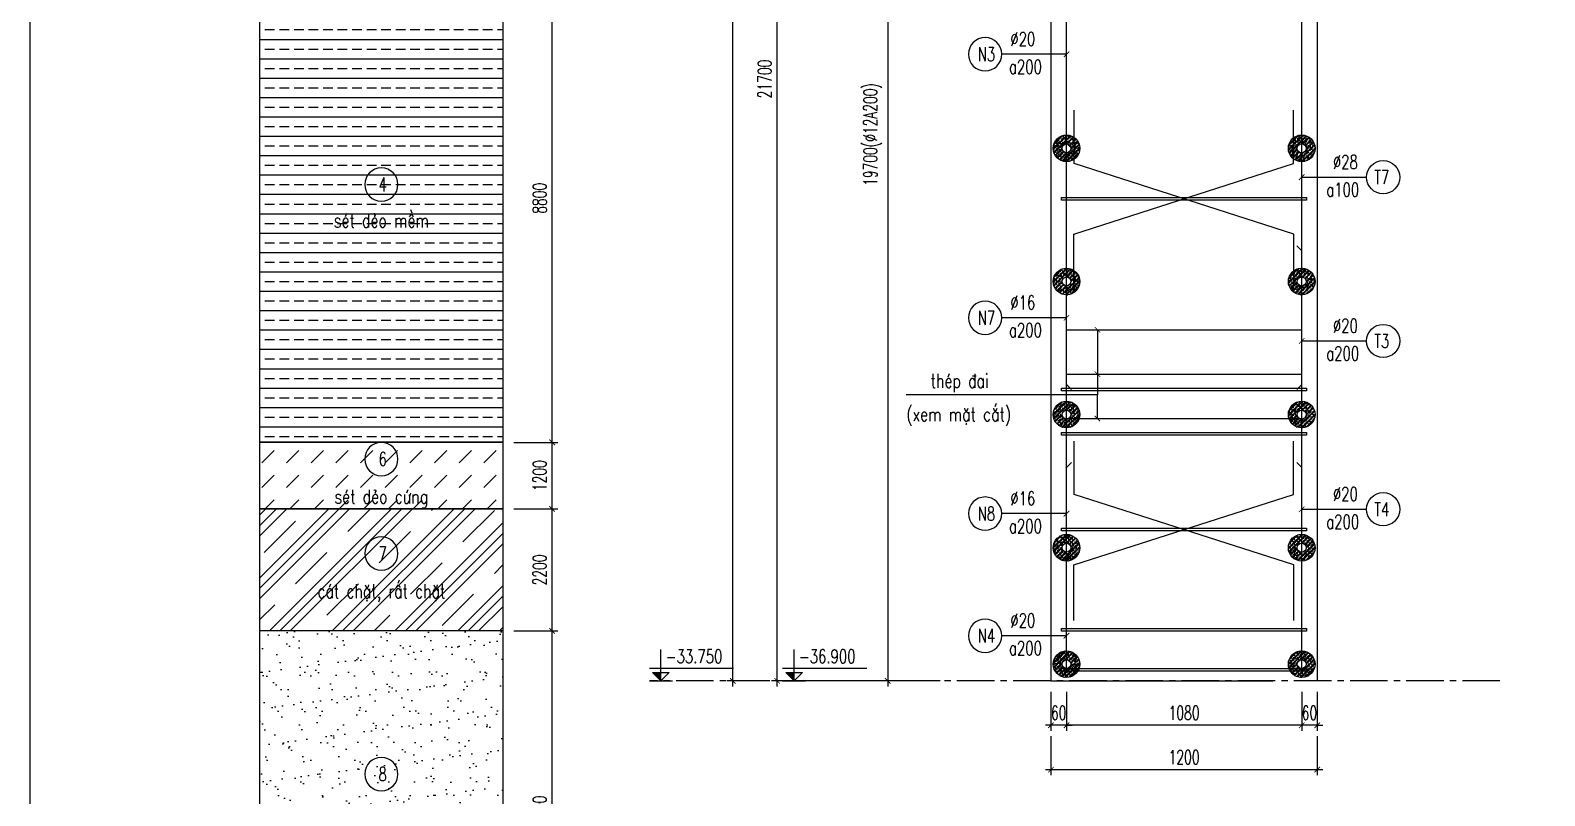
# Model space of a CAD drawing. Header units: millimetres. Extents: x -143483 to 1166745, y -1448440 to -1202244.
# Drawn here: x -138866 to -111565, y -1340217 to -1326419 of the extents above; entities that cross this region are included whole.
import ezdxf
from ezdxf.enums import TextEntityAlignment as Align

# ---------------------------------------------------------------- set-up
doc = ezdxf.new("R2010")
doc.units = ezdxf.units.MM
doc.header["$LTSCALE"] = 30
doc.header["$PDMODE"] = 3
doc.linetypes.add('CENTER2', pattern=[1.125, 0.75, -0.125, 0.125, -0.125])
doc.layers.get('0').update_dxf_attribs({"lineweight": 9})
doc.layers.get('Defpoints').update_dxf_attribs({"lineweight": 9})
for name, color, linetype in [('ccu11-Chidan', 9, 'Continuous'), ('ccu11-Cotthep', 9, 'Continuous'), ('ccu11-Dim', 8, 'Continuous'), ('ccu11-Hatch', 8, 'Continuous'), ('ccu11-Manh', 8, 'Continuous'), ('ccu11-Text', 31, 'Continuous'), ('ccu11-Thay', 7, 'Continuous'), ('ccu11-Thep', 4, 'Continuous'), ('ccu11-Thepdai', 6, 'Continuous'), ('ccu11-Truc', 13, 'CENTER2')]:
    doc.layers.add(name, color=color, linetype=linetype)
doc.styles.add('ccu11-dim', font='vnsimli.shx', dxfattribs={"width": 0.65, "bigfont": 'bigfont.shx'})
doc.styles.add('ccu11-vnsimli', font='vnsimli.shx', dxfattribs={"width": 0.8, "bigfont": 'vns.shx'})
doc.styles.add('ccu11-vnsimple', font='vnsimple.shx', dxfattribs={"bigfont": 'bigfont.shx'})
doc.styles.add('ccu11_simli', font='vnsimli.shx', dxfattribs={"width": 0.8})
doc.dimstyles.new('ccu11-100', dxfattribs={"dimscale": 100, "dimtxt": 2.5, "dimasz": 1, "dimexe": 1, "dimexo": 2, "dimgap": 1, "dimtad": 1, "dimdec": 0, "dimdsep": 46, "dimtxsty": 'ccu11-dim', "dimblk": 'ARCHTICK', "dimcen": -1, "dimdle": 1, "dimclrd": 256, "dimclre": 256, "dimclrt": 3, "dimadec": 0, "dimazin": 2, "dimtfac": 0.1, "dimtdec": 0, "dimtmove": 0, "dimatfit": 1, "dimldrblk": 'ARCHTICK', "dimfxl": 0, "dimtvp": 0.833333, "dimtolj": 1, "dimtzin": 12, "dimarcsym": 0})
doc.dimstyles.new('ccu11-100(d12a200)', dxfattribs={"dimscale": 100, "dimtxt": 2.5, "dimasz": 1, "dimexe": 1, "dimexo": 2, "dimgap": 0.8, "dimtad": 1, "dimdec": 1, "dimdsep": 46, "dimtxsty": 'ccu11-dim', "dimblk": 'ARCHTICK', "dimcen": -1, "dimdle": 1, "dimclrd": 256, "dimclre": 256, "dimclrt": 3, "dimadec": 0, "dimazin": 2, "dimtfac": 0.1, "dimtdec": 1, "dimtmove": 0, "dimatfit": 1, "dimldrblk": 'ARCHTICK', "dimfxl": 0, "dimtvp": 0.833333, "dimtolj": 1, "dimtzin": 12, "dimarcsym": 0})
doc.dimstyles.new('ccu11-100x4', dxfattribs={"dimscale": 100, "dimtxt": 2.5, "dimasz": 1, "dimexe": 1, "dimexo": 2, "dimgap": 1, "dimtad": 1, "dimdec": 0, "dimlfac": 0.25, "dimdsep": 46, "dimtxsty": 'ccu11-dim', "dimblk": 'ARCHTICK', "dimcen": -1, "dimdle": 1, "dimclrd": 256, "dimclre": 256, "dimclrt": 3, "dimadec": 0, "dimazin": 2, "dimtfac": 0.1, "dimtdec": 0, "dimtmove": 0, "dimatfit": 1, "dimldrblk": 'ARCHTICK', "dimfxl": 0, "dimtvp": 0.833333, "dimtolj": 1, "dimtzin": 12, "dimarcsym": 0})

# ---------------------------------------------------------------- blocks, each defined once
blk = doc.blocks.new('_ARCHTICK')
at = {"color": 0, "linetype": 'ByBlock', "const_width": 0.15}
blk.add_lwpolyline([(-0.5, -0.5), (0.5, 0.5)], dxfattribs=at)
blk = doc.blocks.new('*D386')
at = {"layer": 'ccu11-Dim', "lineweight": -2, "transparency": 16777216}
for p, q in [((-120466, -1339147), (-120466, -1339847)), ((-115666, -1339147), (-115666, -1339847)), ((-120566, -1339747), (-115566, -1339747))]:
    blk.add_line(p, q, dxfattribs=at)
at = {"layer": 'Defpoints', "color": 0, "transparency": 16777216}
for p in [(-120466, -1338947), (-115666, -1338947), (-115666, -1339747)]:
    blk.add_point(p, dxfattribs=at)
at = {"layer": 'ccu11-Dim', "lineweight": -2, "transparency": 16777216, "xscale": 100, "yscale": 100, "zscale": 100, "rotation": 180}
blk.add_blockref('_ARCHTICK', (-120466, -1339747), dxfattribs=at)
at = {"layer": 'ccu11-Dim', "lineweight": -2, "transparency": 16777216, "xscale": 100, "yscale": 100, "zscale": 100}
blk.add_blockref('_ARCHTICK', (-115666, -1339747), dxfattribs=at)
at = {"layer": 'ccu11-Dim', "color": 3, "transparency": 16777216, "insert": (-118066, -1339522), "char_height": 250, "attachment_point": 5, "style": 'ccu11-dim'}
blk.add_mtext('\\A1;1200', dxfattribs=at)
blk = doc.blocks.new('*D388')
at = {"layer": 'ccu11-Dim', "lineweight": -2, "transparency": 16777216}
for p, q in [((-125603, -1302147), (-126303, -1302147)), ((-126203, -1338247), (-126203, -1302047)), ((-125603, -1338147), (-126303, -1338147))]:
    blk.add_line(p, q, dxfattribs=at)
at = {"layer": 'Defpoints', "color": 0, "transparency": 16777216}
for p in [(-126203, -1302147), (-125403, -1302147), (-125403, -1338147)]:
    blk.add_point(p, dxfattribs=at)
at = {"layer": 'ccu11-Dim', "lineweight": -2, "transparency": 16777216, "xscale": 100, "yscale": 100, "zscale": 100}
for p, rotation in [((-126203, -1302147), 90), ((-126203, -1338147), 270)]:
    blk.add_blockref('_ARCHTICK', p, dxfattribs=dict(at, rotation=rotation))
at = {"layer": 'ccu11-Dim', "color": 3, "transparency": 16777216, "insert": (-126428, -1320147), "char_height": 250, "attachment_point": 5, "rotation": 90, "style": 'ccu11-dim'}
blk.add_mtext('\\A1;36000', dxfattribs=at)
blk = doc.blocks.new('*D389')
at = {"layer": 'ccu11-Dim', "lineweight": -2, "transparency": 16777216}
for p, q in [((-120466, -1338347), (-120466, -1339047)), ((-120186, -1338347), (-120186, -1339047)), ((-120466, -1338947), (-120566, -1338947)), ((-120186, -1338947), (-120466, -1338947)), ((-120186, -1338947), (-120086, -1338947))]:
    blk.add_line(p, q, dxfattribs=at)
at = {"layer": 'Defpoints', "color": 0, "transparency": 16777216}
for p in [(-120466, -1338147), (-120186, -1338147), (-120466, -1338947)]:
    blk.add_point(p, dxfattribs=at)
at = {"layer": 'ccu11-Dim', "lineweight": -2, "transparency": 16777216, "xscale": 100, "yscale": 100, "zscale": 100}
blk.add_blockref('_ARCHTICK', (-120466, -1338947), dxfattribs=at)
at = {"layer": 'ccu11-Dim', "lineweight": -2, "transparency": 16777216, "xscale": 100, "yscale": 100, "zscale": 100, "rotation": 180}
blk.add_blockref('_ARCHTICK', (-120186, -1338947), dxfattribs=at)
at = {"layer": 'ccu11-Dim', "color": 3, "transparency": 16777216, "insert": (-120326, -1338722), "char_height": 250, "attachment_point": 5, "style": 'ccu11-dim'}
blk.add_mtext('\\A1;60', dxfattribs=at)
blk = doc.blocks.new('*D390')
at = {"layer": 'ccu11-Dim', "lineweight": -2, "transparency": 16777216}
for p, q in [((-115946, -1338347), (-115946, -1339047)), ((-115666, -1338347), (-115666, -1339047)), ((-115946, -1338947), (-116046, -1338947)), ((-115666, -1338947), (-115946, -1338947)), ((-115666, -1338947), (-115566, -1338947))]:
    blk.add_line(p, q, dxfattribs=at)
at = {"layer": 'Defpoints', "color": 0, "transparency": 16777216}
for p in [(-115946, -1338147), (-115666, -1338147), (-115946, -1338947)]:
    blk.add_point(p, dxfattribs=at)
at = {"layer": 'ccu11-Dim', "lineweight": -2, "transparency": 16777216, "xscale": 100, "yscale": 100, "zscale": 100}
blk.add_blockref('_ARCHTICK', (-115946, -1338947), dxfattribs=at)
at = {"layer": 'ccu11-Dim', "lineweight": -2, "transparency": 16777216, "xscale": 100, "yscale": 100, "zscale": 100, "rotation": 180}
blk.add_blockref('_ARCHTICK', (-115666, -1338947), dxfattribs=at)
at = {"layer": 'ccu11-Dim', "color": 3, "transparency": 16777216, "insert": (-115806, -1338722), "char_height": 250, "attachment_point": 5, "style": 'ccu11-dim'}
blk.add_mtext('\\A1;60', dxfattribs=at)
blk = doc.blocks.new('*D391')
at = {"layer": 'ccu11-Dim', "lineweight": -2, "transparency": 16777216}
for p, q in [((-120186, -1338347), (-120186, -1339047)), ((-115946, -1338347), (-115946, -1339047)), ((-115846, -1338947), (-120286, -1338947))]:
    blk.add_line(p, q, dxfattribs=at)
at = {"layer": 'Defpoints', "color": 0, "transparency": 16777216}
for p in [(-120186, -1338147), (-115946, -1338147), (-120186, -1338947)]:
    blk.add_point(p, dxfattribs=at)
at = {"layer": 'ccu11-Dim', "lineweight": -2, "transparency": 16777216, "xscale": 100, "yscale": 100, "zscale": 100, "rotation": 180}
blk.add_blockref('_ARCHTICK', (-120186, -1338947), dxfattribs=at)
at = {"layer": 'ccu11-Dim', "lineweight": -2, "transparency": 16777216, "xscale": 100, "yscale": 100, "zscale": 100}
blk.add_blockref('_ARCHTICK', (-115946, -1338947), dxfattribs=at)
at = {"layer": 'ccu11-Dim', "color": 3, "transparency": 16777216, "insert": (-118066, -1338722), "char_height": 250, "attachment_point": 5, "style": 'ccu11-dim'}
blk.add_mtext('\\A1;1080', dxfattribs=at)
blk = doc.blocks.new('*D393')
at = {"layer": 'ccu11-Dim', "lineweight": -2, "transparency": 16777216}
for p, q in [((-123610, -1316447), (-125503, -1316447)), ((-125403, -1338247), (-125403, -1316347)), ((-123610, -1338147), (-125503, -1338147))]:
    blk.add_line(p, q, dxfattribs=at)
at = {"layer": 'Defpoints', "color": 0, "transparency": 16777216}
for p in [(-125403, -1316447), (-123410, -1316447), (-123410, -1338147)]:
    blk.add_point(p, dxfattribs=at)
at = {"layer": 'ccu11-Dim', "lineweight": -2, "transparency": 16777216, "xscale": 100, "yscale": 100, "zscale": 100}
for p, rotation in [((-125403, -1316447), 90), ((-125403, -1338147), 270)]:
    blk.add_blockref('_ARCHTICK', p, dxfattribs=dict(at, rotation=rotation))
at = {"layer": 'ccu11-Dim', "color": 3, "transparency": 16777216, "insert": (-125628, -1327297), "char_height": 250, "attachment_point": 5, "rotation": 90, "style": 'ccu11-dim'}
blk.add_mtext('\\A1;21700', dxfattribs=at)
blk = doc.blocks.new('ccu11-cotcaodo1')
at = {"layer": 'ccu11-Chidan'}
for p, q in [((0, 0), (0, 565)), ((-206, 230), (1309, 230)), ((-206, 0), (206, 0)), ((-150, 150), (150, 150)), ((0, 0), (-150, 150)), ((0, 0), (150, 150))]:
    blk.add_line(p, q, dxfattribs=at)
blk.add_solid([(-150, 150), (0, 150), (0, 0)], dxfattribs=at)
at = {"layer": 'ccu11-Chidan', "color": 31, "ltscale": 10, "style": 'ccu11-vnsimli', "width": 0.8}
blk.add_attdef('%%P0.000', text='', height=253, dxfattribs=at).set_placement((597, 441), align=Align.MIDDLE_CENTER)
blk = doc.blocks.new('con ke bt')
at = {"layer": 'ccu11-Hatch'}
h = blk.add_hatch(dxfattribs=at)
h.set_pattern_fill('VATLIEU04', color=256, scale=15, pattern_type=2)
h.set_pattern_definition([(50, (0, 0), (107.59, -9.413), [11.25, -123.75]), (355, (0, 0), (-20.813, 112.83), [9, -99]), (100.45, (8.97, -0.78), (86.776, 103.416), [9.56, -105.171]), (46.184, (0, 30), (160.086, -24.828), [16.875, -185.625]), (96.636, (13.34, 27.93), (140.2, 146.12), [14.34, -157.757]), (351.184, (0, 30), (140.2, 146.12), [13.5, -148.5]), (21, (15, 22.5), (89.536, -60.393), [11.25, -123.75]), (326, (15, 22.5), (36.497, 108.773), [9, -99]), (71.45, (22.46, 17.47), (126.033, 48.38), [9.56, -105.171]), (37.5, (0, 0), (1.824, 49.934), [0, -97.8, 0, -100.5, 0, -99.375]), (7.5, (0, 0), (39.4604, 59.162), [0, -57.3, 0, -95.55, 0, -37.875]), (327.5, (-33.45, 0), (80.0734, -3.3832), [0, -37.5, 0, -117, 0, -155.25]), (317.5, (-48.45, 0), (87.478, 15.016), [0, -48.75, 0, -77.7, 0, -110.25]), (45, (0, 0), (-45.078, 45.078), []), (45, (0, 18.375), (-45.078, 45.078), [])])
h.paths.add_polyline_path([(-280, 0, 1), (280, 0, 1)])
h.paths.add_polyline_path([(93, 0, -1), (-93, 0, -1)], flags=16)
at = {"layer": 'ccu11-Thay', "ltscale": 10000}
for radius in [280, 93.3]:
    blk.add_circle((0, 0), radius, dxfattribs=at)
blk = doc.blocks.new('SHD')
at = {"layer": 'ccu11-Cotthep'}
blk.add_circle((300, 0), 300, dxfattribs=at)
at = {"layer": 'ccu11-Cotthep', "color": 31, "style": 'ccu11_simli', "width": 0.8}
blk.add_attdef('DK', text='', height=250, dxfattribs=at).set_placement((-101, 65), align=Align.BOTTOM_RIGHT)
blk.add_attdef('KH', text='', height=250, dxfattribs=at).set_placement((300, 0), align=Align.MIDDLE)
blk.add_attdef('KC', text='', height=250, dxfattribs=at).set_placement((-101, -142), align=Align.TOP_RIGHT)
blk = doc.blocks.new('*D444')
at = {"layer": 'ccu11-Dim', "lineweight": -2, "transparency": 16777216}
for p, q in [((-130147, -1325047), (-129359, -1325047)), ((-129459, -1333947), (-129459, -1324947)), ((-130147, -1333847), (-129359, -1333847))]:
    blk.add_line(p, q, dxfattribs=at)
at = {"layer": 'Defpoints', "color": 0, "transparency": 16777216}
for p in [(-130347, -1325047), (-129459, -1325047), (-130347, -1333847)]:
    blk.add_point(p, dxfattribs=at)
at = {"layer": 'ccu11-Dim', "lineweight": -2, "transparency": 16777216, "xscale": 100, "yscale": 100, "zscale": 100}
for p, rotation in [((-129459, -1325047), 90), ((-129459, -1333847), 270)]:
    blk.add_blockref('_ARCHTICK', p, dxfattribs=dict(at, rotation=rotation))
at = {"layer": 'ccu11-Dim', "color": 3, "transparency": 16777216, "insert": (-129684, -1329447), "char_height": 250, "attachment_point": 5, "rotation": 90, "style": 'ccu11-dim'}
blk.add_mtext('\\A1;8800', dxfattribs=at)
blk = doc.blocks.new('*D445')
at = {"layer": 'ccu11-Dim', "lineweight": -2, "transparency": 16777216}
for p, q in [((-130147, -1333847), (-129359, -1333847)), ((-129459, -1335147), (-129459, -1333747)), ((-130147, -1335047), (-129359, -1335047))]:
    blk.add_line(p, q, dxfattribs=at)
at = {"layer": 'Defpoints', "color": 0, "transparency": 16777216}
for p in [(-130347, -1333847), (-129459, -1333847), (-130347, -1335047)]:
    blk.add_point(p, dxfattribs=at)
at = {"layer": 'ccu11-Dim', "lineweight": -2, "transparency": 16777216, "xscale": 100, "yscale": 100, "zscale": 100}
for p, rotation in [((-129459, -1333847), 90), ((-129459, -1335047), 270)]:
    blk.add_blockref('_ARCHTICK', p, dxfattribs=dict(at, rotation=rotation))
at = {"layer": 'ccu11-Dim', "color": 3, "transparency": 16777216, "insert": (-129684, -1334447), "char_height": 250, "attachment_point": 5, "rotation": 90, "style": 'ccu11-dim'}
blk.add_mtext('\\A1;1200', dxfattribs=at)
blk = doc.blocks.new('*D446')
at = {"layer": 'ccu11-Dim', "lineweight": -2, "transparency": 16777216}
for p, q in [((-129459, -1337347), (-129459, -1334947)), ((-130147, -1335047), (-129359, -1335047)), ((-130147, -1337247), (-129359, -1337247))]:
    blk.add_line(p, q, dxfattribs=at)
at = {"layer": 'Defpoints', "color": 0, "transparency": 16777216}
for p in [(-130347, -1335047), (-129459, -1335047), (-130347, -1337247)]:
    blk.add_point(p, dxfattribs=at)
at = {"layer": 'ccu11-Dim', "lineweight": -2, "transparency": 16777216, "xscale": 100, "yscale": 100, "zscale": 100}
for p, rotation in [((-129459, -1335047), 90), ((-129459, -1337247), 270)]:
    blk.add_blockref('_ARCHTICK', p, dxfattribs=dict(at, rotation=rotation))
at = {"layer": 'ccu11-Dim', "color": 3, "transparency": 16777216, "insert": (-129684, -1336147), "char_height": 250, "attachment_point": 5, "rotation": 90, "style": 'ccu11-dim'}
blk.add_mtext('\\A1;2200', dxfattribs=at)
blk = doc.blocks.new('*D447')
at = {"layer": 'ccu11-Dim', "lineweight": -2, "transparency": 16777216}
for p, q in [((-129459, -1343847), (-129459, -1337147)), ((-130147, -1337247), (-129359, -1337247)), ((-130147, -1343747), (-129359, -1343747))]:
    blk.add_line(p, q, dxfattribs=at)
at = {"layer": 'Defpoints', "color": 0, "transparency": 16777216}
for p in [(-130347, -1337247), (-129459, -1337247), (-130347, -1343747)]:
    blk.add_point(p, dxfattribs=at)
at = {"layer": 'ccu11-Dim', "lineweight": -2, "transparency": 16777216, "xscale": 100, "yscale": 100, "zscale": 100}
for p, rotation in [((-129459, -1337247), 90), ((-129459, -1343747), 270)]:
    blk.add_blockref('_ARCHTICK', p, dxfattribs=dict(at, rotation=rotation))
at = {"layer": 'ccu11-Dim', "color": 3, "transparency": 16777216, "insert": (-129684, -1340497), "char_height": 250, "attachment_point": 5, "rotation": 90, "style": 'ccu11-dim'}
blk.add_mtext('\\A1;6500', dxfattribs=at)
blk = doc.blocks.new('*D1077')
at = {"layer": 'ccu11-Dim', "lineweight": -2, "transparency": 16777216}
for p, q in [((-123410, -1318347), (-123410, -1338247)), ((-122461, -1318447), (-123510, -1318447)), ((-122461, -1338147), (-123510, -1338147))]:
    blk.add_line(p, q, dxfattribs=at)
at = {"layer": 'Defpoints', "color": 0, "transparency": 16777216}
for p in [(-122261, -1318447), (-123410, -1338147), (-122261, -1338147)]:
    blk.add_point(p, dxfattribs=at)
at = {"layer": 'ccu11-Dim', "lineweight": -2, "transparency": 16777216, "xscale": 100, "yscale": 100, "zscale": 100}
for p, rotation in [((-123410, -1318447), 90), ((-123410, -1338147), 270)]:
    blk.add_blockref('_ARCHTICK', p, dxfattribs=dict(at, rotation=rotation))
at = {"layer": 'ccu11-Dim', "color": 3, "transparency": 16777216, "insert": (-123681, -1328297), "char_height": 250, "attachment_point": 5, "rotation": 90, "style": 'ccu11-dim'}
blk.add_mtext('\\A1;19700(`12A200)', dxfattribs=at)

msp = doc.modelspace()

# ---------------------------------------------------------------- hatches: boundary and pattern name
at = {"layer": 'ccu11-Hatch'}
h = msp.add_hatch(dxfattribs=at)
h.set_pattern_fill('BRASS', color=256, scale=55)
h.set_pattern_definition([(0, (0, -100365.36), (0, 349.25), []), (0, (0, -100190.73), (0, 349.25), [174.625, -87.3125])])
h.paths.add_polyline_path([(-134728.57, -1325046.56), (-130346.96, -1325046.56), (-130346.96, -1333846.56), (-134728.57, -1333846.56)])
h = msp.add_hatch(dxfattribs=at)
h.set_pattern_fill('DASH', color=256, scale=99, angle=45)
h.set_pattern_definition([(45, (0, -88665.36), (3e-14, 444.52268), [314.325, -314.325])])
h.paths.add_polyline_path([(-134728.57, -1333846.56), (-130346.96, -1333846.56), (-130346.96, -1335046.56), (-134728.57, -1335046.56)])
h = msp.add_hatch(dxfattribs=at)
h.set_pattern_fill('CLAY', color=256, scale=168, angle=45)
h.set_pattern_definition([(45, (1e-08, -86265.36), (-565.75614, 565.75614), []), (45, (-94.3, -86171.1), (-565.75614, 565.75614), []), (45, (-188.6, -86076.8), (-565.75614, 565.75614), []), (45, (-377.2, -85888.2), (-565.75614, 565.75614), [800.1, -533.4])])
h.paths.add_polyline_path([(-134728.57, -1335046.56), (-130346.96, -1335046.56), (-130346.96, -1337246.56), (-134728.57, -1337246.56)])
h = msp.add_hatch(dxfattribs=at)
h.set_pattern_fill('AR-SAND', color=256, scale=10)
h.set_pattern_definition([(37.5, (20901, 87221.96), (-16.00031, 489.41324), [0, -386.08, 0, -431.8, 0, -412.75]), (7.5, (20901, 87221.96), (449.52328, 716.8251), [0, -208.28, 0, -347.98, 0, -133.35]), (327.5, (20588.6, 87221.96), (790.99237, 1.43718), [0, -127, 0, -457.2, 0, -596.9]), (317.5, (20588.6, 87221.96), (763.55645, 222.92932), [0, -63.5, 0, -299.72, 0, -342.9])])
h.paths.add_polyline_path([(-130346.96, -1337246.56), (-134728.57, -1337246.56), (-134728.57, -1343746.56), (-130346.96, -1343746.56)])

# ---------------------------------------------------------------- linework, layer by layer
at = {"layer": 'ccu11-Thay'}
for p, q in [((-120466, -1302146.56), (-120466, -1338146.56)), ((-115666, -1302196.56), (-115666, -1338146.56)), ((-134728.57, -1335046.56), (-130346.96, -1335046.56)), ((-120466, -1338146.56), (-116466, -1338146.56))]:
    msp.add_line(p, q, dxfattribs=at)
for points in [[(-138866.43, -1296434.45), (-46466.43, -1296434.45), (-46466.43, -1361774.45), (-138866.43, -1361774.45)], [(-134728.57, -1312746.56), (-130346.96, -1312746.56), (-130346.96, -1333846.56), (-134728.57, -1333846.56)], [(-134728.57, -1325046.56), (-130346.96, -1325046.56), (-130346.96, -1333846.56), (-134728.57, -1333846.56)], [(-134728.57, -1333846.56), (-130346.96, -1333846.56), (-130346.96, -1335046.56), (-134728.57, -1335046.56)], [(-134728.57, -1335046.56), (-130346.96, -1335046.56), (-130346.96, -1337246.56), (-134728.57, -1337246.56)]]:
    msp.add_lwpolyline(points, close=True, dxfattribs=at)
at = {"layer": 'ccu11-Thay', "linetype": 'Continuous'}
msp.add_lwpolyline([(-130346.96, -1343746.56), (-134728.57, -1343746.56), (-134728.57, -1302146.56), (-130346.96, -1302146.56)], close=True, dxfattribs=at)
at = {"layer": 'ccu11-Thep', "ltscale": 10000}
for p, q in [((-120186, -1328453.23), (-120095.47, -1328543.76)), ((-115946, -1330393.23), (-116036.53, -1330302.7)), ((-120186, -1332803.48), (-120095.47, -1332894.01)), ((-115946, -1332803.48), (-116036.53, -1332894.01)), ((-120186, -1334303.48), (-120095.47, -1334212.95)), ((-115946, -1334303.48), (-116036.53, -1334212.95))]:
    msp.add_line(p, q, dxfattribs=at)
for points in [[(-120101.31, -1337861.88), (-120186, -1337946.56), (-120186, -1302196.6), (-120095.47, -1302287.13)], [(-116030.68, -1337861.88), (-115946, -1337946.56), (-115946, -1302196.6), (-116036.53, -1302287.13)]]:
    msp.add_lwpolyline(points, dxfattribs=at)
at = {"layer": 'ccu11-Thep'}
for points in [[(-120053.75, -1331093.68), (-120053.75, -1330093.45), (-116093.75, -1328821.52), (-116093.75, -1327861.76)], [(-116086, -1331093.68), (-116086, -1330093.45), (-120046, -1328821.52), (-120046, -1327861.76)], [(-120053.75, -1337057.98), (-120053.75, -1336057.75), (-116093.75, -1334785.83), (-116093.75, -1333826.07)], [(-116086, -1337057.98), (-116086, -1336057.75), (-120046, -1334785.83), (-120046, -1333826.07)]]:
    msp.add_lwpolyline(points, dxfattribs=at)
at = {"layer": 'ccu11-Thep', "color": 3}
for points in [[(-120277.88, -1329430.8), (-115861.87, -1329430.8), (-115861.87, -1329480), (-120277.88, -1329480)], [(-120277.88, -1332869.47), (-115861.87, -1332869.47), (-115861.87, -1332918.67), (-120277.88, -1332918.67)], [(-120277.88, -1333669.47), (-115861.87, -1333669.47), (-115861.87, -1333718.67), (-120277.88, -1333718.67)], [(-120277.88, -1335395.1), (-115861.87, -1335395.1), (-115861.87, -1335444.3), (-120277.88, -1335444.3)], [(-120277.88, -1337200.4), (-115861.87, -1337200.4), (-115861.87, -1337249.6), (-120277.88, -1337249.6)], [(-120277.88, -1337921.79), (-115861.87, -1337921.79), (-115861.87, -1337970.98), (-120277.88, -1337970.98)]]:
    msp.add_lwpolyline(points, close=True, dxfattribs=at)
at = {"layer": 'ccu11-Thepdai'}
for p, q in [((-120186, -1331818.63), (-115946, -1331818.63)), ((-120186, -1332618.63), (-115946, -1332618.63)), ((-120186, -1333418.63), (-115946, -1333418.63))]:
    msp.add_line(p, q, dxfattribs=at)
at = {"layer": 'ccu11-Truc', "ltscale": 30}
msp.add_line((-112374.01, -1338146.56), (-127703.14, -1338146.56), dxfattribs=at)

# ---------------------------------------------------------------- block references
at = {"layer": 'ccu11-Chidan'}
ref = msp.add_blockref('ccu11-cotcaodo1', (-127497.22, -1338146.56), dxfattribs=at)
ref.add_attrib('%%P0.000', '-33.750', dxfattribs={"color": 31, "ltscale": 10, "height": 250, "style": 'ccu11-vnsimli', "width": 0.7}).set_placement((-126899.83, -1337705.35), align=Align.MIDDLE_CENTER)
ref = msp.add_blockref('ccu11-cotcaodo1', (-125097.22, -1338146.56), dxfattribs=at)
ref.add_attrib('%%P0.000', '-36.900', dxfattribs={"color": 31, "ltscale": 10, "height": 250, "style": 'ccu11-vnsimli', "width": 0.7}).set_placement((-124499.83, -1337705.35), align=Align.MIDDLE_CENTER)
at = {"layer": 'ccu11-Cotthep'}
ref = msp.add_blockref('SHD', (-121354.09, -1326850.94), dxfattribs=dict(at, xscale=-1))
ref.add_attrib('KH', 'N3', dxfattribs={"color": 31, "height": 250, "style": 'ccu11-vnsimple', "width": 0.7}).set_placement((-121629.09, -1326850.94), align=Align.MIDDLE_CENTER)
ref.add_attrib('KC', 'a200', dxfattribs={"color": 31, "height": 250, "style": 'ccu11-vnsimple', "width": 0.7}).set_placement((-120925.51, -1326950.94), align=Align.TOP_CENTER)
ref.add_attrib('DK', '`20', dxfattribs={"color": 31, "height": 250, "style": 'ccu11-vnsimple', "width": 0.7}).set_placement((-120973.31, -1326775.94), align=Align.BOTTOM_CENTER)
ref = msp.add_blockref('SHD', (-114777.9, -1329067.31), dxfattribs=at)
ref.add_attrib('KH', 'T7', dxfattribs={"color": 31, "height": 250, "style": 'ccu11-vnsimple', "width": 0.7}).set_placement((-114502.9, -1329067.31), align=Align.MIDDLE_CENTER)
ref.add_attrib('KC', 'a100', dxfattribs={"color": 31, "height": 250, "style": 'ccu11-vnsimple', "width": 0.7}).set_placement((-115206.48, -1329167.31), align=Align.TOP_CENTER)
ref.add_attrib('DK', '`28', dxfattribs={"color": 31, "height": 250, "style": 'ccu11-vnsimple', "width": 0.7}).set_placement((-115158.69, -1328992.31), align=Align.BOTTOM_CENTER)
ref = msp.add_blockref('SHD', (-121354.09, -1331601.54), dxfattribs=dict(at, xscale=-1))
ref.add_attrib('KH', 'N7', dxfattribs={"color": 31, "height": 250, "style": 'ccu11-vnsimple', "width": 0.7}).set_placement((-121629.09, -1331601.54), align=Align.MIDDLE_CENTER)
ref.add_attrib('KC', 'a200', dxfattribs={"color": 31, "height": 250, "style": 'ccu11-vnsimple', "width": 0.7}).set_placement((-120925.51, -1331701.54), align=Align.TOP_CENTER)
ref.add_attrib('DK', '`16', dxfattribs={"color": 31, "height": 250, "style": 'ccu11-vnsimple', "width": 0.7}).set_placement((-120973.31, -1331526.54), align=Align.BOTTOM_CENTER)
ref = msp.add_blockref('SHD', (-114777.9, -1332019.89), dxfattribs=at)
ref.add_attrib('KH', 'T3', dxfattribs={"color": 31, "height": 250, "style": 'ccu11-vnsimple', "width": 0.7}).set_placement((-114502.9, -1332019.89), align=Align.MIDDLE_CENTER)
ref.add_attrib('KC', 'a200', dxfattribs={"color": 31, "height": 250, "style": 'ccu11-vnsimple', "width": 0.7}).set_placement((-115206.48, -1332119.89), align=Align.TOP_CENTER)
ref.add_attrib('DK', '`20', dxfattribs={"color": 31, "height": 250, "style": 'ccu11-vnsimple', "width": 0.7}).set_placement((-115158.69, -1331944.89), align=Align.BOTTOM_CENTER)
ref = msp.add_blockref('SHD', (-121354.09, -1335132.43), dxfattribs=dict(at, xscale=-1))
ref.add_attrib('KH', 'N8', dxfattribs={"color": 31, "height": 250, "style": 'ccu11-vnsimple', "width": 0.7}).set_placement((-121629.09, -1335132.43), align=Align.MIDDLE_CENTER)
ref.add_attrib('KC', 'a200', dxfattribs={"color": 31, "height": 250, "style": 'ccu11-vnsimple', "width": 0.7}).set_placement((-120925.51, -1335232.43), align=Align.TOP_CENTER)
ref.add_attrib('DK', '`16', dxfattribs={"color": 31, "height": 250, "style": 'ccu11-vnsimple', "width": 0.7}).set_placement((-120973.31, -1335057.43), align=Align.BOTTOM_CENTER)
ref = msp.add_blockref('SHD', (-114777.9, -1335053.91), dxfattribs=at)
ref.add_attrib('KH', 'T4', dxfattribs={"color": 31, "height": 250, "style": 'ccu11-vnsimple', "width": 0.7}).set_placement((-114502.9, -1335053.91), align=Align.MIDDLE_CENTER)
ref.add_attrib('KC', 'a200', dxfattribs={"color": 31, "height": 250, "style": 'ccu11-vnsimple', "width": 0.7}).set_placement((-115206.48, -1335153.91), align=Align.TOP_CENTER)
ref.add_attrib('DK', '`20', dxfattribs={"color": 31, "height": 250, "style": 'ccu11-vnsimple', "width": 0.7}).set_placement((-115158.69, -1334978.91), align=Align.BOTTOM_CENTER)
ref = msp.add_blockref('SHD', (-121354.09, -1337332.82), dxfattribs=dict(at, xscale=-1))
ref.add_attrib('KH', 'N4', dxfattribs={"color": 31, "height": 250, "style": 'ccu11-vnsimple', "width": 0.7}).set_placement((-121629.09, -1337332.82), align=Align.MIDDLE_CENTER)
ref.add_attrib('KC', 'a200', dxfattribs={"color": 31, "height": 250, "style": 'ccu11-vnsimple', "width": 0.7}).set_placement((-120925.51, -1337432.82), align=Align.TOP_CENTER)
ref.add_attrib('DK', '`20', dxfattribs={"color": 31, "height": 250, "style": 'ccu11-vnsimple', "width": 0.7}).set_placement((-120973.31, -1337257.82), align=Align.BOTTOM_CENTER)
at = {"layer": 'ccu11-Manh', "xscale": 100, "yscale": 100, "zscale": 100, "rotation": 90}
msp.add_blockref('_ARCHTICK', (-119628, -1332618.63), dxfattribs=at)
at = {"layer": 'ccu11-Text', "xscale": 0.8571428571428571, "yscale": 0.8571428571428571, "zscale": 0.8571428571428571}
for p in [(-120186, -1328546.56), (-115946, -1328546.56), (-120186, -1330946.56), (-115946, -1330946.56), (-120186, -1333346.56), (-115946, -1333346.56), (-120186, -1335746.56), (-115946, -1335746.56), (-120186, -1337846.56), (-115946, -1337846.56)]:
    msp.add_blockref('con ke bt', p, dxfattribs=at)
at = {"layer": 'ccu11-Thay'}
ref = msp.add_blockref('SHD', (-132237.76, -1329199.95), dxfattribs=dict(at, xscale=-1))
ref.add_attrib('KH', '4', dxfattribs={"layer": 'ccu11-Cotthep', "color": 31, "height": 250, "style": 'ccu11-vnsimple', "width": 0.7}).set_placement((-132512.76, -1329199.95), align=Align.MIDDLE_CENTER)
ref = msp.add_blockref('SHD', (-132237.76, -1334148.07), dxfattribs=dict(at, xscale=-1))
ref.add_attrib('KH', '6', dxfattribs={"layer": 'ccu11-Cotthep', "color": 31, "height": 250, "style": 'ccu11-vnsimple', "width": 0.7}).set_placement((-132512.76, -1334148.07), align=Align.MIDDLE_CENTER)
ref = msp.add_blockref('SHD', (-132237.76, -1335850.21), dxfattribs=dict(at, xscale=-1))
ref.add_attrib('KH', '7', dxfattribs={"layer": 'ccu11-Cotthep', "color": 31, "height": 250, "style": 'ccu11-vnsimple', "width": 0.7}).set_placement((-132512.76, -1335850.21), align=Align.MIDDLE_CENTER)
ref = msp.add_blockref('SHD', (-132237.76, -1339826.63), dxfattribs=dict(at, xscale=-1))
ref.add_attrib('KH', '8', dxfattribs={"layer": 'ccu11-Cotthep', "color": 31, "height": 250, "style": 'ccu11-vnsimple', "width": 0.7}).set_placement((-132512.76, -1339826.63), align=Align.MIDDLE_CENTER)

# ---------------------------------------------------------------- texts
at = {"layer": 'ccu11-Text', "style": 'ccu11-vnsimli', "width": 0.75}
for s, p in [('sÐt dÎo mÒm', (-132537.76, -1329971.33)), ('sÐt dÎo cøng', (-132537.76, -1334951.21)), ('c¸t chÆt, rÊt chÆt', (-132537.76, -1336653.36))]:
    msp.add_text(s, height=250, dxfattribs=at).set_placement(p, align=Align.CENTER)
for s, p in [('thÐp ®ai', (-122636.17, -1332862.21, -538439.82)), ('(xem mÆt c¾t)', (-123073.73, -1333467.05, -538439.82))]:
    msp.add_text(s, height=250, dxfattribs=at).set_placement(p)

# ---------------------------------------------------------------- dimensions: what is measured, and where the dimension line sits
at = {"layer": 'ccu11-Dim'}
dim = msp.add_linear_dim(base=(-126203.14, -1302146.56), p1=(-125403.14, -1338146.56), p2=(-125403.14, -1302146.56), angle=90, dimstyle='ccu11-100', dxfattribs=at)
dim.commit()
dim.dimension.update_dxf_attribs({"geometry": '*D388', "text_midpoint": (-126203.14, -1320146.56), "dimtype": 160})
for base, p1, p2, angle, picture, middle in [((-125403.14, -1316446.56), (-123410.03, -1338146.56), (-123410.03, -1316446.56), 90, '*D393', (-125628.14, -1327296.56)), ((-129459.07, -1325046.56), (-130346.96, -1333846.56), (-130346.96, -1325046.56), 270, '*D444', (-129684.07, -1329446.56)), ((-129459.07, -1333846.56), (-130346.96, -1335046.56), (-130346.96, -1333846.56), 270, '*D445', (-129684.07, -1334446.56)), ((-129459.07, -1335046.56), (-130346.96, -1337246.56), (-130346.96, -1335046.56), 270, '*D446', (-129684.07, -1336146.56)), ((-129459.07, -1337246.56), (-130346.96, -1343746.56), (-130346.96, -1337246.56), 270, '*D447', (-129684.07, -1340496.56))]:
    dim = msp.add_linear_dim(base=base, p1=p1, p2=p2, angle=angle, dimstyle='ccu11-100', dxfattribs=at)
    dim.commit()
    dim.dimension.update_dxf_attribs({"geometry": picture, "text_midpoint": middle})
dim = msp.add_linear_dim(base=(-123410.03, -1338146.56), p1=(-122260.84, -1318446.56), p2=(-122260.84, -1338146.56), angle=90, dimstyle='ccu11-100(d12a200)', override={"dimpost": '(`12A200)'}, dxfattribs=at)
dim.commit()
dim.dimension.update_dxf_attribs({"geometry": '*D1077', "text_midpoint": (-123680.5, -1328296.56)})
for base, p1, p2, picture, middle in [((-120466, -1338946.56), (-120186, -1338146.56), (-120466, -1338146.56), '*D389', (-120326, -1338721.56)), ((-115946, -1338946.56), (-115666, -1338146.56), (-115946, -1338146.56), '*D390', (-115806, -1338721.56))]:
    dim = msp.add_linear_dim(base=base, p1=p1, p2=p2, text='60', dimstyle='ccu11-100x4', override={"dimtix": 1}, dxfattribs=at)
    dim.commit()
    dim.dimension.update_dxf_attribs({"geometry": picture, "text_midpoint": middle})
dim = msp.add_linear_dim(base=(-120186, -1338946.56), p1=(-115946, -1338146.56), p2=(-120186, -1338146.56), text='1080', dimstyle='ccu11-100x4', dxfattribs=at)
dim.commit()
dim.dimension.update_dxf_attribs({"geometry": '*D391', "text_midpoint": (-118066, -1338721.56)})
dim = msp.add_linear_dim(base=(-115666, -1339746.56), p1=(-120466, -1338946.56), p2=(-115666, -1338946.56), dimstyle='ccu11-100x4', dxfattribs=at)
dim.commit()
dim.dimension.update_dxf_attribs({"geometry": '*D386', "text_midpoint": (-118066, -1339521.56)})

# ---------------------------------------------------------------- leaders
at = {"layer": 'ccu11-Manh'}
for points in [[(-120186, -1326850.94), (-121354.09, -1326850.94)], [(-115946, -1329067.31), (-114777.9, -1329067.31)], [(-120186, -1331601.54), (-121354.09, -1331601.54)], [(-119628, -1331818.63), (-119628, -1332989.67), (-123079.03, -1332989.67)], [(-115946, -1332019.89), (-114777.9, -1332019.89)], [(-119628, -1333418.63), (-119628, -1332989.67), (-123079.03, -1332989.67)], [(-115946, -1335053.91), (-114777.9, -1335053.91)], [(-120186, -1335132.43), (-121354.09, -1335132.43)], [(-120186, -1337332.82), (-121354.09, -1337332.82)]]:
    msp.add_leader(points, dimstyle='ccu11-100', override={"dimgap": 1, "dimtad": 0, "dimfxl": 3, "dimfxlon": 1, "dimtfill": 1, "dimarcsym": 1}, dxfattribs=at)

doc.saveas('drawing.dxf')
